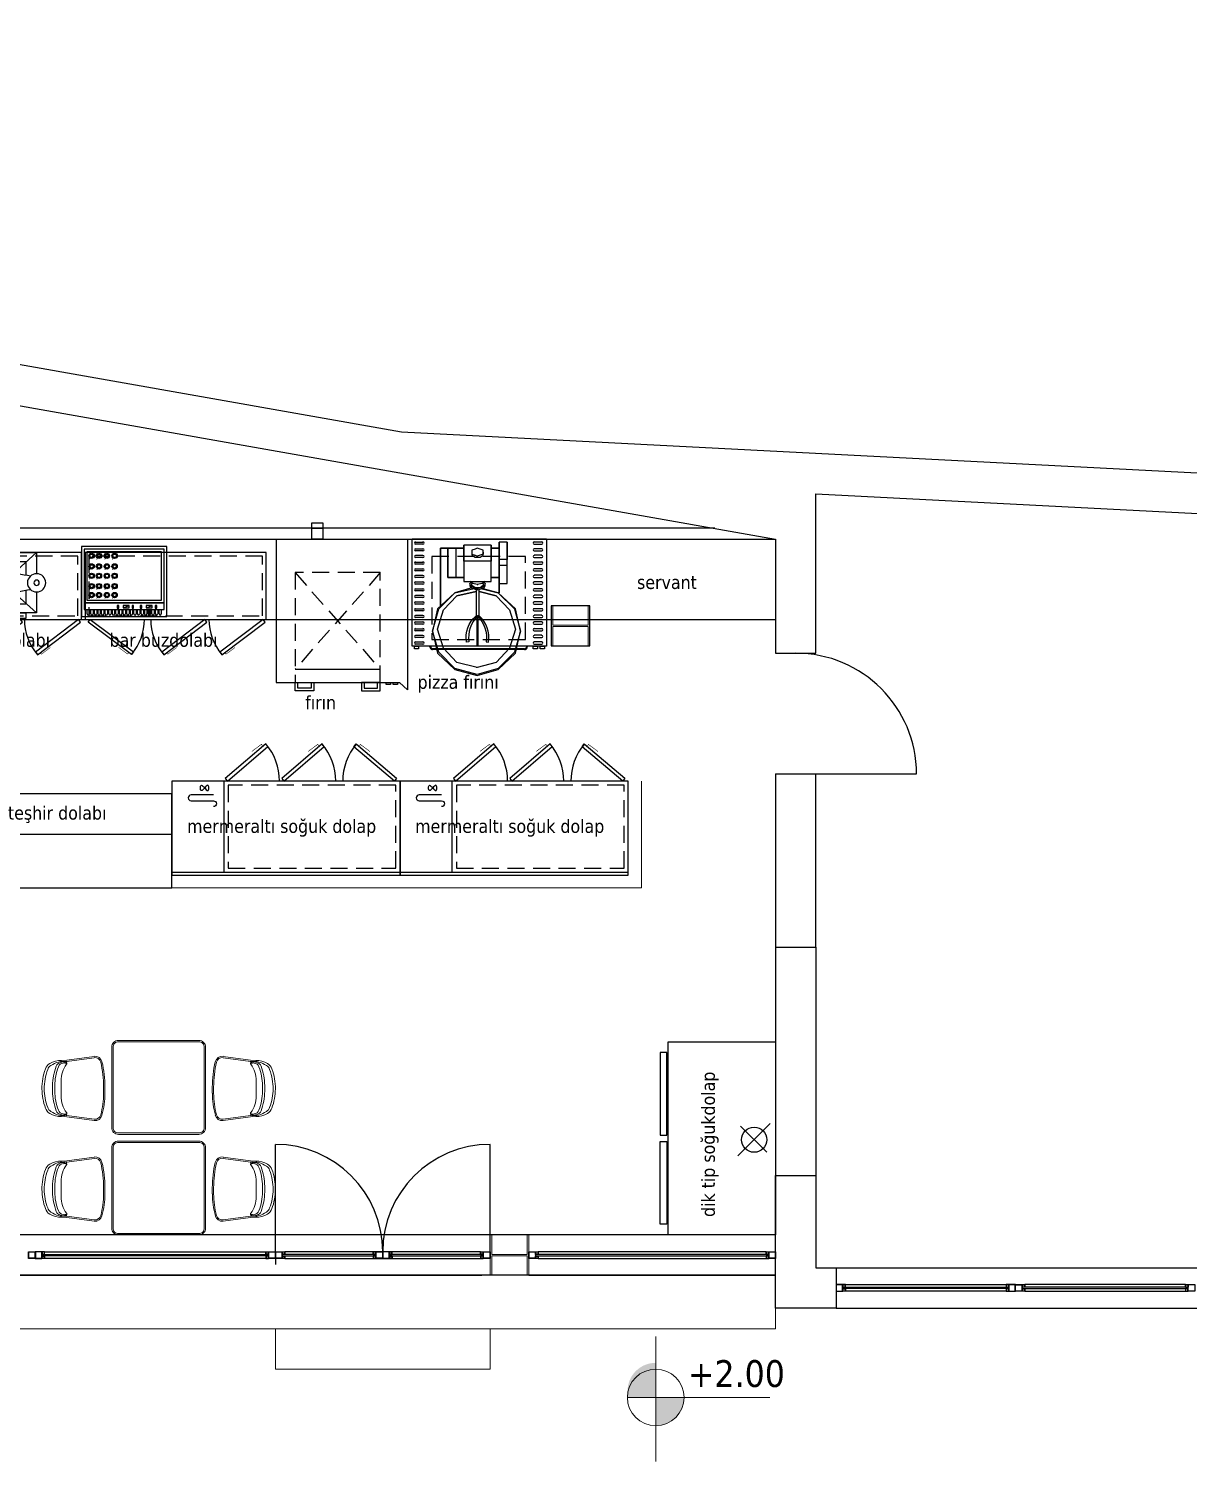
# Model space of a CAD drawing. Header units: centimetres. Extents: x 10686 to 14358, y -10632 to -8826.
# Drawn here: x 12657 to 13522, y -9895 to -8826 of the extents above; entities that cross this region are included whole.
import ezdxf

# ---------------------------------------------------------------- set-up
doc = ezdxf.new("R2010")
doc.units = ezdxf.units.CM
doc.header["$MEASUREMENT"] = 0
doc.linetypes.add('DASHED', pattern=[19.05, 12.7, -6.35])
doc.linetypes.add('HIDDENX2', pattern=[19.05, 12.7, -6.35])
for name, color, linetype in [('002 Çizgi', 7, 'Continuous'), ('CIHAZ', 2, 'Continuous'), ('S2000-002 Çizgi', 7, 'Continuous')]:
    doc.layers.add(name, color=color, linetype=linetype)
for name, color, linetype, lineweight in [('ahsap', 34, 'Continuous', 13), ('banko cam', 130, 'Continuous', 9), ('kontra-tefriş', 205, 'Continuous', 18), ('metraj', 7, 'Continuous', 5), ('çıktı', 255, 'Continuous', 5)]:
    doc.layers.add(name, color=color, linetype=linetype, lineweight=lineweight)
for name, color, linetype, true_color in [('As Built', 7, 'Continuous', 0x5a5a5a), ('Kontra-Cam', 7, 'Continuous', 0xd6cdb8), ('Kontra_Gorunus Cizgi', 7, 'Continuous', 0x9a907e), ('Kontra_Profil', 7, 'Continuous', 0x6d787c)]:
    doc.layers.add(name, color=color, linetype=linetype, true_color=true_color)
doc.styles.get("Standard").update_dxf_attribs({"font": 'tahoma.ttf'})

# ---------------------------------------------------------------- blocks, each defined once
blk = doc.blocks.new('S2')
at = {"layer": 'kontra-tefriş'}
for p, q in [((-11.4, 0), (-6, 0)), ((-6, 6.4), (-7.8, 6.4)), ((-6, 4.7), (-7.8, 4.7)), ((-6, 6.4), (-3.6, 6.4)), ((-6, 4.7), (-3.6, 4.7)), ((0, 0), (-6, 0)), ((-29.6, -24.6), (-26.8, -4.2)), ((-28.6, -24.7), (-25.8, -4.3)), ((-26.8, -4.2), (-26.6, -0.2)), ((17.3, -24.7), (14.4, -4.3)), ((15.4, -4.2), (15.3, -0.2)), ((18.3, -24.6), (15.4, -4.2)), ((-5.4, -31.7), (-6.7, -31.7)), ((-5.4, -31.7), (-2.2, -31.7)), ((-6.9, -32.7), (-6.8, -32.7)), ((-5.4, -32.7), (-6.7, -32.7)), ((-5.4, -32.7), (-2.2, -32.7))]:
    blk.add_line(p, q, dxfattribs=at)
for centre, radius, start, end in [((-18.2, 4.9), 7.08, 107.1637, 149.8246), ((-5.1, -29.9), 44.3, 90.3136, 109.9727), ((-5.1, -30), 42.6, 90.3159, 110.0702), ((-5.6, -26.5), 40.8, 69.1846, 89.6662), ((-5.6, -26.5), 39.1, 69.0525, 89.663), ((6.8, 4.9), 7.08, 30.1754, 72.8363), ((-9.2, -0.3), 17.4, 149.8246, 179.7195), ((-9.7, -2), 16.2, 143.6591, 188.0232), ((-20.1, -1.6), 5.36, 154.2435, 207.0789), ((-20.8, -0.4), 4.28, 110.4223, 164.0764), ((-20.4, -2), 4.28, 110.5968, 173.0517), ((-11.4, -21), 21, 90, 126.0116), ((-18.2, 4.9), 5.36, 107.1637, 149.8246), ((-6.8, -38.1), 44.5, 91.2998, 110.4223), ((-6.8, -38.1), 42.9, 91.2998, 110.5968), ((-4.6, -38.1), 44.5, 69.5777, 88.7002), ((-4.6, -38.1), 42.9, 69.4032, 88.7002), ((6.8, 4.9), 5.36, 30.1754, 72.8363), ((9, -2), 4.28, 6.9483, 69.4032), ((9.5, -0.4), 4.28, 15.9236, 69.5777), ((-1.6, -2), 16.2, 351.9768, 36.3409), ((-2.1, -0.3), 17.4, 0.2805, 30.1754), ((8.8, -1.6), 5.36, 332.9211, 25.7565), ((-2.9, -43), 45, 119.4604, 120.6303), ((-24.3, -3.5), 0.826, 224.4323, 318.4485), ((-20.8, -2.4), 3.89, 165.784, 208.1186), ((0, -21), 21, 53.9884, 90), ((12.9, -3.5), 0.826, 221.5515, 315.5677), ((9.5, -2.4), 3.89, 331.8814, 14.216), ((-8.5, -43), 45, 59.3697, 60.5396), ((-24.3, -25.2), 5.42, 173.5544, 256.3464), ((-24.3, -25.2), 4.42, 173.5544, 256.3464), ((-6.9, 46.4), 79.1, 256.3464, 270.1225), ((-6.9, 46.4), 78.1, 256.3464, 270.1225), ((-2, 27.2), 58.9, 269.8679, 285.74), ((-2, 27.2), 59.8, 269.868, 285.7097), ((12.9, -25.2), 4.42, 283.6536, 6.4456), ((12.9, -25.2), 5.42, 283.6536, 6.4456)]:
    blk.add_arc(centre, radius, start, end, dxfattribs=at)
blk = doc.blocks.new('A$C451D4DAD')
at = {"layer": 'S2000-002 Çizgi', "extrusion": (0, 0, -1)}
for p, q in [((6.8, 49), (54.8, 49)), ((6.8, 49), (24.1, 33.2)), ((6.8, 33.3), (6.8, 49)), ((54.8, 49), (37.7, 33.4)), ((54.8, 49), (54.8, 33.3)), ((14.8, 42.5), (46.8, 42.5)), ((14.8, 31.8), (14.8, 42.5)), ((46.8, 42.5), (46.8, 32.3)), ((24.1, 19.8), (6.8, 4)), ((6.8, 4), (6.8, 19.7)), ((14.8, 10.5), (14.8, 21.2)), ((37.7, 19.6), (54.8, 4)), ((46.8, 20.7), (46.8, 10.5)), ((54.8, 19.7), (54.8, 4)), ((54.8, 4), (6.8, 4)), ((46.8, 10.5), (14.8, 10.5)), ((14.8, 4), (46.8, 4)), ((14.8, 0), (14.8, 4)), ((46.8, 0), (14.8, 0)), ((46.8, 4), (46.8, 0))]:
    blk.add_line(p, q, dxfattribs=at)
for centre, radius in [((-6.8, 26.5), 6.8), ((-54.8, 26.5), 6.8), ((-6.8, 26.5), 2), ((-54.8, 26.5), 2)]:
    blk.add_circle(centre, radius, dxfattribs=at)
for centre, start, end in [((-32.1, -51.4), 76.1597, 102.3998), ((-32.1, 104.4), 257.6002, 283.8403)]:
    blk.add_arc(centre, 85, start, end, dxfattribs=at)
blk = doc.blocks.new('A$C65ED232B')
at = {"layer": 'S2000-002 Çizgi', "linetype": 'ByBlock', "flags": 128}
for points in [[(77.3, 42.7), (72.9, 57.8), (58.7, 73), (39.1, 77.4), (19.6, 73), (5.3, 57.8), (0, 38.2), (5.3, 19.6), (19.6, 4.4), (39.1, 0), (20.5, 5.3), (6.2, 19.6), (0.9, 38.2), (6.2, 57.8), (20.5, 72), (39.1, 77.4), (58.7, 72), (72.9, 57.8), (76.4, 41.8)], [(7.1, 38.2), (11.5, 56), (24, 67.6), (40.9, 73), (57.8, 67.6), (70.2, 56)], [(86.3, 57.8), (86.3, 56.9)], [(112, 56.9), (104, 56.9), (94.2, 56.9), (86.3, 56.9)], [(112, 56.9), (104, 56.9), (94.2, 56.9), (86.3, 56.9)], [(112, 57.8), (112, 56.9)], [(70.2, 21.4), (57.8, 9.8), (40.9, 4.4), (24, 9.8), (11.5, 21.4), (7.1, 38.2), (7.1, 39.1)], [(25.8, 37.4), (32.9, 37.4), (42.7, 37.4), (52.5, 37.4), (42.7, 37.4), (32.9, 37.4), (25.8, 37.4), (25.8, 38.2)], [(75.5, 39.1), (53.3, 39.1), (52.5, 39.1), (52.5, 38.2), (52.5, 37.4), (52.5, 36.5), (53.3, 36.5), (75.5, 36.5)], [(76.4, 38.2), (77.3, 40.9), (78.2, 43.6), (80.9, 44.5), (79.1, 44.5), (77.3, 43.6), (76.4, 40.9), (75.5, 38.2)], [(75.5, 37.4), (75.5, 38.2), (76.4, 34.7), (77.3, 32), (79.1, 31.1), (80.9, 31.1), (78.2, 32), (77.3, 34.7), (76.4, 38.2), (76.4, 37.4)], [(77.3, 38.2), (77.3, 40), (79.1, 42.7), (80.9, 42.7)], [(80.9, 32.9), (79.1, 32.9), (77.3, 35.6), (77.3, 38.2), (77.3, 37.4)], [(82.7, 31.1), (80.9, 33.8), (80, 38.2), (80.9, 41.8), (82.7, 44.5)], [(80, 38.2), (80, 37.4)], [(81.8, 43.6), (80.9, 44.5)], [(82.7, 25.8), (83.5, 25.8), (87.1, 25.8), (91.6, 25.8), (96, 25.8), (100.5, 25.8), (100.5, 49.8), (114.7, 49.8), (100.5, 49.8), (96, 49.8), (91.6, 49.8), (87.1, 49.8), (83.5, 49.8), (82.7, 49.8)], [(100.5, 49.8), (96, 49.8), (91.6, 49.8), (87.1, 49.8), (83.5, 49.8), (82.7, 49.8), (82.7, 25.8), (83.5, 25.8), (87.1, 25.8), (91.6, 25.8), (96, 25.8), (100.5, 25.8)], [(108.5, 32.9), (110.2, 32.9), (111.1, 35.6), (112, 38.2), (111.1, 40), (110.2, 42.7), (108.5, 42.7), (106.7, 42.7), (105.8, 42.7), (104, 40), (104, 38.2), (104, 35.6), (105.8, 32.9), (106.7, 32.9)], [(108.5, 42.7), (106.7, 42.7), (105.8, 40), (104.9, 38.2)], [(106.7, 32.9), (105.8, 35.6), (104.9, 38.2), (104.9, 37.4)], [(114.7, 25.8), (114.7, 49.8)], [(76.4, 33.8), (72.9, 19.6), (58.7, 5.3), (39.1, 0), (58.7, 4.4), (72.9, 19.6), (76.4, 32.9)], [(80.9, 31.1), (81.8, 32)], [(80.9, 18.7), (81.8, 18.7), (85.4, 18.7), (90.7, 18.7), (96.9, 18.7), (102.2, 18.7), (108.5, 18.7), (113.8, 18.7), (116.5, 18.7), (117.3, 18.7), (116.5, 18.7), (113.8, 18.7), (108.5, 18.7), (102.2, 18.7)], [(96.9, 11.6), (96.9, 18.7), (90.7, 18.7), (85.4, 18.7), (81.8, 18.7), (80.9, 18.7), (80.9, 11.6), (81.8, 11.6), (85.4, 11.6), (90.7, 11.6), (96.9, 11.6), (102.2, 11.6), (108.5, 11.6), (113.8, 11.6), (116.5, 11.6)], [(116.5, 11.6), (113.8, 11.6), (108.5, 11.6), (102.2, 11.6), (102.2, 18.7), (96.9, 18.7)], [(117.3, 11.6), (117.3, 18.7)], [(80.9, 11.6), (81.8, 11.6), (85.4, 11.6), (90.7, 11.6), (96.9, 11.6), (102.2, 11.6)]]:
    blk.add_lwpolyline(points, dxfattribs=at)
for points in [[(61.3, 70.3), (112, 70.3)], [(86.3, 56.9), (86.3, 64), (112, 64), (112, 56.9), (112, 64), (86.3, 64)], [(112, 70.3), (112, 64)], [(73.8, 39.1), (70.2, 56)], [(86.3, 56.9), (86.3, 57.8)], [(86.3, 49.8), (86.3, 56.9)], [(112, 56.9), (112, 57.8)], [(112, 56.9), (112, 49.8)], [(25.8, 38.2), (32.9, 38.2), (42.7, 38.2), (52.5, 38.2), (42.7, 38.2), (32.9, 38.2)], [(70.2, 21.4), (73.8, 36.5)], [(86.3, 18.7), (86.3, 25.8)], [(114.7, 25.8), (100.5, 25.8)], [(108.5, 32.9), (106.7, 32.9)], [(112, 25.8), (112, 18.7)], [(80.9, 18.7), (72.9, 18.7)], [(117.3, 11.6), (116.5, 11.6)]]:
    blk.add_lwpolyline(points, close=True, dxfattribs=at)
for points in [[(52.5, 39.1), (52.5, 37.8, 0.235134), (29.6, 45.4), (29.3, 47.4, -0.269873)], [(52.5, 36.5), (52.5, 37.8, -0.235134), (29.6, 30.2), (29.3, 28.2, 0.269873)]]:
    blk.add_lwpolyline(points, format="xyb", close=True, dxfattribs=at)
blk = doc.blocks.new('A$C664B4501')
at = {"layer": 'S2000-002 Çizgi'}
for p, q in [((31, 6.3), (35.4, 8.2)), ((48.3, 6.3), (52.6, 8.2))]:
    blk.add_line(p, q, dxfattribs=at)
for points in [[(0, 0), (63.5, 0), (63.5, 52), (0, 52)], [(2, 10), (61.5, 10), (61.5, 50), (2, 50)], [(4, 48), (4, 12), (59.5, 12), (59.5, 48)], [(2, 5), (61.5, 5), (61.5, 10), (2, 10)], [(26.6, 6.1), (27.8, 6.1), (27.8, 8.2), (26.6, 8.2)], [(31, 6.3), (35.4, 6.3), (35.4, 8.2), (31, 8.2)], [(37.7, 6.1), (38.8, 6.1), (38.8, 8.2), (37.7, 8.2)], [(43.8, 6.1), (45, 6.1), (45, 8.2), (43.8, 8.2)], [(48.3, 6.3), (52.6, 6.3), (52.6, 8.2), (48.3, 8.2)], [(54.9, 6.1), (56.1, 6.1), (56.1, 8.2), (54.9, 8.2)]]:
    blk.add_lwpolyline(points, close=True, dxfattribs=at)
for points, const_width in [([(6.5, 43.3), (5.9, 42.4)], 0.5), ([(11.9, 43.3), (11.3, 42.4)], 0.5), ([(17.9, 43.3), (17.3, 42.4)], 0.5), ([(23.6, 43.3), (23, 42.4)], 0.5), ([(6.5, 35.4), (5.9, 34.5)], 0.5), ([(11.9, 35.4), (11.3, 34.5)], 0.5), ([(17.9, 35.4), (17.3, 34.5)], 0.5), ([(23.6, 35.4), (23, 34.5)], 0.5), ([(6.5, 28.5), (5.9, 27.6)], 0.5), ([(11.9, 28.5), (11.3, 27.6)], 0.5), ([(17.9, 28.5), (17.3, 27.6)], 0.5), ([(23.6, 28.5), (23, 27.6)], 0.5), ([(6.5, 20.7), (5.9, 19.8)], 0.5), ([(6.5, 14.1), (5.9, 13.2)], 0.5), ([(11.9, 20.7), (11.3, 19.8)], 0.5), ([(11.9, 14.1), (11.3, 13.2)], 0.5), ([(17.9, 20.7), (17.3, 19.8)], 0.5), ([(17.9, 14.1), (17.3, 13.2)], 0.5), ([(23.6, 20.7), (23, 19.8)], 0.5), ([(23.6, 14.1), (23, 13.2)], 0.5), ([(26.6, 7.5), (27.8, 7.5)], 0.5), ([(33.2, 5), (33.2, 1.5)], 1), ([(37.7, 7.5), (38.8, 7.5)], 0.5), ([(43.8, 7.5), (45, 7.5)], 0.5), ([(50.5, 5), (50.5, 1.5)], 1), ([(54.9, 7.5), (56.1, 7.5)], 0.5)]:
    blk.add_lwpolyline(points, dxfattribs=dict(at, const_width=const_width))
for points in [[(4.3, 1.8), (4.3, 5)], [(5.9, 5), (5.9, 1.8)], [(6.9, 1.8), (6.9, 5)], [(8.6, 5), (8.6, 1.8)], [(9.6, 1.8), (9.6, 5)], [(11.3, 5), (11.3, 1.8)], [(12.3, 1.8), (12.3, 5)], [(14, 5), (14, 1.8)], [(15, 1.8), (15, 5)], [(16.6, 5), (16.6, 1.8)], [(17.6, 1.8), (17.6, 5)], [(19.3, 5), (19.3, 1.8)], [(20.3, 1.8), (20.3, 5)], [(22, 5), (22, 1.8)], [(23, 1.8), (23, 5)], [(24.7, 5), (24.7, 1.8)], [(25.7, 1.8), (25.7, 5)], [(27.3, 5), (27.3, 1.8)], [(28.3, 1.8), (28.3, 5)], [(30, 5), (30, 1.8)], [(31, 1.8), (31, 5)], [(32.7, 5), (32.7, 1.8)], [(33.7, 1.8), (33.7, 5)], [(35.4, 5), (35.4, 1.8)], [(36.4, 1.8), (36.4, 5)], [(38, 5), (38, 1.8)], [(39, 1.8), (39, 5)], [(40.7, 5), (40.7, 1.8)], [(41.7, 1.8), (41.7, 5)], [(43.4, 5), (43.4, 1.8)], [(44.4, 1.8), (44.4, 5)], [(46.1, 5), (46.1, 1.8)], [(47.1, 1.8), (47.1, 5)], [(48.7, 5), (48.7, 1.8)], [(49.7, 1.8), (49.7, 5)], [(51.4, 5), (51.4, 1.8)], [(52.4, 1.8), (52.4, 5)], [(54.1, 5), (54.1, 1.8)], [(55.1, 1.8), (55.1, 5)], [(56.8, 5), (56.8, 1.8)], [(57.8, 1.8), (57.8, 5)], [(59.4, 5), (59.4, 1.8)]]:
    blk.add_lwpolyline(points, dxfattribs=at)
for centre, radius in [((7.5, 45.1), 1.98), ((7.5, 45.1), 1.24), ((13, 45.1), 1.98), ((13, 45.1), 1.24), ((18.9, 45.1), 1.98), ((18.9, 45.1), 1.24), ((24.7, 45.1), 1.98), ((24.7, 45.1), 1.24), ((7.5, 37.2), 1.98), ((7.5, 30.2), 1.98), ((7.5, 37.2), 1.24), ((13, 37.2), 1.98), ((13, 30.2), 1.98), ((13, 37.2), 1.24), ((18.9, 37.2), 1.98), ((18.9, 30.2), 1.98), ((18.9, 37.2), 1.24), ((24.7, 37.2), 1.98), ((24.7, 30.2), 1.98), ((24.7, 37.2), 1.24), ((7.5, 22.5), 1.98), ((7.5, 30.2), 1.24), ((7.5, 22.5), 1.24), ((13, 22.5), 1.98), ((13, 30.2), 1.24), ((13, 22.5), 1.24), ((18.9, 22.5), 1.98), ((18.9, 30.2), 1.24), ((18.9, 22.5), 1.24), ((24.7, 22.5), 1.98), ((24.7, 30.2), 1.24), ((24.7, 22.5), 1.24), ((7.5, 15.9), 1.98), ((7.5, 15.9), 1.24), ((13, 15.9), 1.98), ((13, 15.9), 1.24), ((18.9, 15.9), 1.98), ((18.9, 15.9), 1.24), ((24.7, 15.9), 1.98), ((24.7, 15.9), 1.24)]:
    blk.add_circle(centre, radius, dxfattribs=at)
for centre in [(5.1, 1.8), (7.8, 1.8), (10.4, 1.8), (13.1, 1.8), (15.8, 1.8), (18.5, 1.8), (21.1, 1.8), (23.8, 1.8), (26.5, 1.8), (29.2, 1.8), (31.8, 1.8), (34.5, 1.8), (37.2, 1.8), (39.9, 1.8), (42.5, 1.8), (45.2, 1.8), (47.9, 1.8), (50.6, 1.8), (53.2, 1.8), (55.9, 1.8), (58.6, 1.8)]:
    blk.add_arc(centre, 0.837, 180, 0, dxfattribs=at)
blk = doc.blocks.new('A$C014F030A')
at = {"layer": 'S2000-002 Çizgi'}
for p, q in [((14, 6.1), (0, 6.1)), ((0, 6.1), (0, 0)), ((2, 6.1), (2, 2)), ((2, 2), (12, 2)), ((12, 2), (12, 6.1)), ((14, 0), (14, 6.1)), ((0, 0), (14, 0))]:
    blk.add_line(p, q, dxfattribs=at)
blk = doc.blocks.new('A$C457922AA')
at = {"layer": 'S2000-002 Çizgi'}
for p, q in [((26.6, 121.1), (34.8, 121.1)), ((0, 113.1), (0, 6.1)), ((0, 113.1), (98, 113.1)), ((98, 113.1), (98, 0.6)), ((0, 6.1), (92, 6.1)), ((92, 6.1), (98, 0.6))]:
    blk.add_line(p, q, dxfattribs=at)
at = {"layer": 'S2000-002 Çizgi', "linetype": 'DASHED'}
for p, q in [((77.7, 88.1), (14.2, 16.1)), ((14.2, 88.1), (77.7, 16.1))]:
    blk.add_line(p, q, dxfattribs=at)
at = {"layer": 'S2000-002 Çizgi', "linetype": 'DASHED', "ltscale": 10}
blk.add_line((14.2, 16.1), (77.7, 16.1), dxfattribs=at)
at = {"layer": 'S2000-002 Çizgi'}
for points in [[(26.6, 125.1), (34.8, 125.1), (34.8, 121.1), (26.6, 121.1)], [(26.6, 125.1), (34.8, 125.1), (34.8, 113.1), (26.6, 113.1)], [(82.2, 6.1), (85.3, 6.1), (85.3, 4.7), (82.2, 4.7)], [(87.4, 6.1), (90.5, 6.1), (90.5, 4.7), (87.4, 4.7)]]:
    blk.add_lwpolyline(points, close=True, dxfattribs=at)
at = {"layer": 'S2000-002 Çizgi', "linetype": 'DASHED'}
blk.add_lwpolyline([(14.2, 88.1), (14.2, 6.1), (77.7, 6.1), (77.7, 88.1)], close=True, dxfattribs=at)
at = {"layer": 'S2000-002 Çizgi', "xscale": -1}
blk.add_blockref('A$C014F030A', (28.2, 0), dxfattribs=at)
at = {"layer": 'S2000-002 Çizgi'}
blk.add_blockref('A$C014F030A', (63.7, 0), dxfattribs=at)
blk = doc.blocks.new('A$C04E85037')
at = {"layer": 'S2000-002 Çizgi'}
for points in [[(0, 82.4), (100, 82.4), (100, 2.4), (0, 2.4)], [(1.7, 2.4), (4.7, 2.4), (4.7, 0.4), (1.7, 0.4)], [(90.2, 2.4), (93.3, 2.4), (93.3, 0.4), (90.2, 0.4)], [(95.4, 2.4), (98.5, 2.4), (98.5, 0.4), (95.4, 0.4)]]:
    blk.add_lwpolyline(points, close=True, dxfattribs=at)
for points in [[(2.5, 80.1), (8, 80.1)], [(8, 78.5), (2.5, 78.5)], [(2.5, 75.1), (8, 75.1)], [(96.5, 80.1), (91, 80.1)], [(91, 78.5), (96.5, 78.5)], [(96.5, 75.1), (91, 75.1)], [(8, 73.5), (2.5, 73.5)], [(2.5, 70.2), (8, 70.2)], [(8, 68.5), (2.5, 68.5)], [(2.5, 65.2), (8, 65.2)], [(91, 73.5), (96.5, 73.5)], [(96.5, 70.2), (91, 70.2)], [(91, 68.5), (96.5, 68.5)], [(96.5, 65.2), (91, 65.2)], [(8, 63.6), (2.5, 63.6)], [(2.5, 60.2), (8, 60.2)], [(8, 58.6), (2.5, 58.6)], [(2.5, 55.3), (8, 55.3)], [(8, 53.6), (2.5, 53.6)], [(91, 63.6), (96.5, 63.6)], [(96.5, 60.2), (91, 60.2)], [(91, 58.6), (96.5, 58.6)], [(96.5, 55.3), (91, 55.3)], [(91, 53.6), (96.5, 53.6)], [(2.5, 50.3), (8, 50.3)], [(8, 48.7), (2.5, 48.7)], [(2.5, 45.3), (8, 45.3)], [(8, 43.7), (2.5, 43.7)], [(96.5, 50.3), (91, 50.3)], [(91, 48.7), (96.5, 48.7)], [(96.5, 45.3), (91, 45.3)], [(91, 43.7), (96.5, 43.7)], [(2.5, 40.4), (8, 40.4)], [(8, 38.7), (2.5, 38.7)], [(2.5, 35.4), (8, 35.4)], [(8, 33.8), (2.5, 33.8)], [(96.5, 40.4), (91, 40.4)], [(91, 38.7), (96.5, 38.7)], [(96.5, 35.4), (91, 35.4)], [(91, 33.8), (96.5, 33.8)], [(2.5, 30.4), (8, 30.4)], [(8, 28.8), (2.5, 28.8)], [(2.5, 25.5), (8, 25.5)], [(8, 23.8), (2.5, 23.8)], [(96.5, 30.4), (91, 30.4)], [(91, 28.8), (96.5, 28.8)], [(96.5, 25.5), (91, 25.5)], [(91, 23.8), (96.5, 23.8)], [(2.5, 20.5), (8, 20.5)], [(8, 18.9), (2.5, 18.9)], [(2.5, 15.5), (8, 15.5)], [(8, 13.9), (2.5, 13.9)], [(96.5, 20.5), (91, 20.5)], [(91, 18.9), (96.5, 18.9)], [(96.5, 15.5), (91, 15.5)], [(91, 13.9), (96.5, 13.9)], [(2.5, 10.6), (8, 10.6)], [(8, 8.9), (2.5, 8.9)], [(2.5, 5.6), (8, 5.6)], [(8, 4), (2.5, 4)], [(96.5, 10.6), (91, 10.6)], [(91, 8.9), (96.5, 8.9)], [(96.5, 5.6), (91, 5.6)], [(91, 4), (96.5, 4)]]:
    blk.add_lwpolyline(points, dxfattribs=at)
at = {"layer": 'S2000-002 Çizgi', "linetype": 'DASHED'}
blk.add_lwpolyline([(14.5, 7.4), (84.5, 7.4), (84.5, 69.4), (14.5, 69.4)], close=True, dxfattribs=at)
at = {"layer": 'S2000-002 Çizgi', "linetype": 'HIDDENX2', "ltscale": 10}
for points in [[(85.3, 2.4), (85.8, 2.4), (85.8, 2, -0.414214), (83.8, 0), (15.2, 0, -0.414214), (13.2, 2), (13.2, 2.4), (13.8, 2.4)], [(85.3, 2.4, -0.472507), (83.8, 0.5), (15.2, 0.5, -0.472507), (13.8, 2.4)]]:
    blk.add_lwpolyline(points, format="xyb", dxfattribs=at)
at = {"layer": 'S2000-002 Çizgi'}
for centre, start, end in [((2.5, 79.3), 90, 270), ((2.5, 74.3), 90, 270), ((8, 79.3), 270, 90), ((8, 74.3), 270, 90), ((91, 79.3), 90, 270), ((91, 74.3), 90, 270), ((96.5, 79.3), 270, 90), ((96.5, 74.3), 270, 90), ((2.5, 69.3), 90, 270), ((2.5, 64.4), 90, 270), ((8, 69.3), 270, 90), ((8, 64.4), 270, 90), ((91, 69.3), 90, 270), ((91, 64.4), 90, 270), ((96.5, 69.3), 270, 90), ((96.5, 64.4), 270, 90), ((2.5, 59.4), 90, 270), ((2.5, 54.4), 90, 270), ((8, 59.4), 270, 90), ((8, 54.4), 270, 90), ((91, 59.4), 90, 270), ((91, 54.4), 90, 270), ((96.5, 59.4), 270, 90), ((96.5, 54.4), 270, 90), ((2.5, 49.5), 90, 270), ((2.5, 44.5), 90, 270), ((8, 49.5), 270, 90), ((8, 44.5), 270, 90), ((91, 49.5), 90, 270), ((91, 44.5), 90, 270), ((96.5, 49.5), 270, 90), ((96.5, 44.5), 270, 90), ((2.5, 39.5), 90, 270), ((2.5, 34.6), 90, 270), ((8, 39.5), 270, 90), ((8, 34.6), 270, 90), ((91, 39.5), 90, 270), ((91, 34.6), 90, 270), ((96.5, 39.5), 270, 90), ((96.5, 34.6), 270, 90), ((2.5, 29.6), 90, 270), ((2.5, 24.6), 90, 270), ((8, 29.6), 270, 90), ((8, 24.6), 270, 90), ((91, 29.6), 90, 270), ((91, 24.6), 90, 270), ((96.5, 29.6), 270, 90), ((96.5, 24.6), 270, 90), ((2.5, 19.7), 90, 270), ((2.5, 14.7), 90, 270), ((8, 19.7), 270, 90), ((8, 14.7), 270, 90), ((91, 19.7), 90, 270), ((91, 14.7), 90, 270), ((96.5, 19.7), 270, 90), ((96.5, 14.7), 270, 90), ((2.5, 9.7), 90, 270), ((2.5, 4.8), 90, 270), ((8, 9.7), 270, 90), ((8, 4.8), 270, 90), ((91, 9.7), 90, 270), ((91, 4.8), 90, 270), ((96.5, 9.7), 270, 90), ((96.5, 4.8), 270, 90)]:
    blk.add_arc(centre, 0.814, start, end, dxfattribs=at)
blk = doc.blocks.new('A$C68D74C4D')
at = {"layer": 'S2000-002 Çizgi'}
for points in [[(171.6, 40.4), (171.6, 90.4), (36.6, 90.4), (36.6, 40.4)], [(71.2, 14.2), (38.9, 38.4), (40.4, 40.4), (72.7, 16.2)], [(95.2, 14.1), (127.4, 38.4), (125.9, 40.4), (93.7, 16)], [(138.6, 14.1), (170.8, 38.4), (169.3, 40.4), (137.1, 16)]]:
    blk.add_lwpolyline(points, close=True, dxfattribs=at)
at = {"layer": 'S2000-002 Çizgi', "linetype": 'DASHED'}
blk.add_lwpolyline([(168.8, 87.6), (39.4, 87.6), (39.4, 43.2), (168.8, 43.2)], close=True, dxfattribs=at)
at = {"layer": 'S2000-002 Çizgi', "const_width": 0.404}
for points in [[(69.1, 15.8), (68.2, 14.6), (62.8, 18.6), (61.5, 19.6)], [(97.3, 15.7), (98.2, 14.5), (103.5, 18.5), (104.9, 19.5)], [(140.7, 15.7), (141.6, 14.5), (147, 18.5), (148.3, 19.5)]]:
    blk.add_lwpolyline(points, dxfattribs=at)
at = {"layer": 'S2000-002 Çizgi'}
for centre, start, end in [((40.4, 40.4), 319.755, 0), ((125.9, 40.4), 180, 220.5092), ((169.3, 40.4), 180, 220.5092)]:
    blk.add_arc(centre, 40.4, start, end, dxfattribs=at)
blk = doc.blocks.new('A$C570433BA')
at = {"layer": '002 Çizgi', "color": 7}
blk.add_line((5.4, 2), (175.4, 2), dxfattribs=at)
for points in [[(75.3, 97.8), (45.2, 72), (46.8, 70), (76.9, 95.8)], [(117.3, 97.8), (87.2, 72), (88.7, 70), (118.8, 95.8)], [(142.7, 97.7), (172.9, 72.1), (171.4, 70), (141.1, 95.6)], [(5.4, 70), (5.4, 0), (175.4, 0), (175.4, 70)], [(27.5, 67), (27.9, 66.8), (28.5, 66.3), (29.1, 65.7), (29.8, 65), (30.4, 64.2), (31, 63.6), (31.6, 63.1), (32.1, 63), (32.4, 63.1), (32.7, 63.6), (32.9, 64.2), (32.9, 65), (32.9, 65.7), (32.7, 66.3), (32.4, 66.8), (32.1, 67), (31.6, 66.8), (31, 66.3), (30.4, 65.7), (29.8, 65), (29.1, 64.2), (28.5, 63.6), (27.9, 63.1), (27.5, 63), (27.1, 63.1), (26.8, 63.6), (26.6, 64.2), (26.6, 65), (26.6, 65.7), (26.8, 66.3), (27.1, 66.8)]]:
    blk.add_lwpolyline(points, close=True, dxfattribs=at)
at = {"layer": '002 Çizgi', "color": 7, "const_width": 0.428}
for points in [[(73.1, 96.1), (72.1, 97.4), (66.4, 93.2), (65, 92.1)], [(115, 96.1), (114.1, 97.4), (108.4, 93.2), (107, 92.1)], [(144.9, 96), (145.9, 97.3), (151.6, 93.1), (153, 92)]]:
    blk.add_lwpolyline(points, dxfattribs=at)
at = {"layer": '002 Çizgi', "color": 7}
blk.add_lwpolyline([(44.4, 2), (44.4, 70)], dxfattribs=at)
at = {"layer": '002 Çizgi', "color": 7, "linetype": 'DASHED'}
blk.add_lwpolyline([(47.4, 5), (172.4, 5), (172.4, 67), (47.4, 67)], close=True, dxfattribs=at)
at = {"layer": '002 Çizgi', "color": 7}
for points in [[(36.4, 59.7), (19.7, 59.7, 1), (19.7, 55.3)], [(19.7, 55.3), (36.4, 55.3, -1), (36.4, 51)]]:
    blk.add_lwpolyline(points, format="xyb", dxfattribs=at)
for centre, radius, start, end in [((42.8, 70), 42.8, 0, 40.5092), ((84.7, 70), 42.8, 0, 40.5092), ((175.4, 70), 42.7, 139.755, 180)]:
    blk.add_arc(centre, radius, start, end, dxfattribs=at)
blk = doc.blocks.new('A$C52B82AD5')
at = {"layer": 'CIHAZ', "color": 5}
for p, q in [((60.9, 82), (85.1, 57.9)), ((82.4, 79.4), (63, 59.9))]:
    blk.add_line(p, q, dxfattribs=at)
for points in [[(8, 5), (8, 0), (69.7, 0), (69.7, 5)], [(136, 5), (136, 0), (74.3, 0), (74.3, 5)]]:
    blk.add_lwpolyline(points, close=True, dxfattribs=at)
blk.add_circle((73, 70), 9.38, dxfattribs=at)
at = {"layer": 'S2000-002 Çizgi'}
blk.add_lwpolyline([(144, 86), (144, 6), (0, 6), (0, 86)], close=True, dxfattribs=at)

msp = doc.modelspace()

# ---------------------------------------------------------------- hatches: boundary and pattern name
at = {"layer": 'banko cam'}
for points in [[(13124.7, -9820.7, 0.414214), (13103.7, -9841.8), (13124.7, -9841.8)], [(13124.7, -9825.5, 0.414214), (13103.7, -9846.5), (13124.7, -9846.5)], [(13145.8, -9846.5), (13124.7, -9846.5), (13124.7, -9867.6, 0.414214)], [(13145.8, -9846.5), (13124.7, -9846.5), (13124.7, -9867.6, 0.414214)]]:
    msp.add_hatch(color=0, dxfattribs=at).paths.add_polyline_path(points)

# ---------------------------------------------------------------- linework, layer by layer
at = {"layer": 'ahsap'}
for q in [(13114.1, -9387.1), (12355.7, -9466.7)]:
    msp.add_line((13114.1, -9466.7), q, dxfattribs=at)
for points in [[(12719.2, -9585.4, -0.414214), (12724.2, -9580.4), (12784.2, -9580.4, -0.414214), (12789.2, -9585.4), (12789.2, -9645.4, -0.414214), (12784.2, -9650.4), (12724.2, -9650.4, -0.414214), (12719.2, -9645.4)], [(12720.2, -9585.4, -0.414214), (12724.2, -9581.4), (12784.2, -9581.4, -0.414214), (12788.2, -9585.4), (12788.2, -9645.4, -0.414214), (12784.2, -9649.4), (12724.2, -9649.4, -0.414214), (12720.2, -9645.4)], [(12719.2, -9660.4, -0.414214), (12724.2, -9655.4), (12784.2, -9655.4, -0.414214), (12789.2, -9660.4), (12789.2, -9720.4, -0.414214), (12784.2, -9725.4), (12724.2, -9725.4, -0.414214), (12719.2, -9720.4)], [(12720.2, -9660.4, -0.414214), (12724.2, -9656.4), (12784.2, -9656.4, -0.414214), (12788.2, -9660.4), (12788.2, -9720.4, -0.414214), (12784.2, -9724.4), (12724.2, -9724.4, -0.414214), (12720.2, -9720.4)]]:
    msp.add_lwpolyline(points, format="xyb", close=True, dxfattribs=at)
at = {"layer": 'ahsap', "flags": 128}
for points in [[(12302.7, -9755.4), (12302.7, -9795.4), (13214.1, -9795.4), (13214.1, -9755.4), (12302.7, -9755.4)], [(12841.2, -9795.4), (12841.2, -9795.4), (12841.2, -9825.4), (13001.2, -9825.4), (13001.2, -9795.4)]]:
    msp.add_lwpolyline(points, dxfattribs=at)
at = {"layer": 'As Built'}
for p, q in [((13214.1, -9291.8), (13244.1, -9291.8)), ((13214.1, -9381.8), (13244.1, -9381.8)), ((13229.1, -9381.8), (13319.1, -9381.8)), ((13214.1, -9511), (13214.1, -9681)), ((13244.1, -9511), (13244.1, -9681)), ((12841.2, -9737.9), (12841.2, -9657.9)), ((13001.2, -9737.9), (13001.2, -9657.9)), ((13214.1, -9725.4), (10718.4, -9725.4)), ((12841.2, -9742.9), (12841.2, -9747.5)), ((12921.2, -9742.9), (12921.2, -9737.9)), ((12921.2, -9742.9), (12921.2, -9737.9)), ((13214.1, -9755.4), (10686, -9755.4)), ((12481.5, -9755.4), (12995.2, -9755.4)), ((13030.2, -9755.4), (13214.1, -9755.4)), ((13259.1, -9749.9), (13794.1, -9749.9)), ((13259.1, -9779.9), (13794.1, -9779.9))]:
    msp.add_line(p, q, dxfattribs=at)
at = {"layer": 'As Built', "flags": 128}
for points in [[(14337.7, -9909.9), (14357.7, -9909.9), (14357.7, -9200.3), (12935.3, -9127), (11614.5, -8893.8), (10759.4, -8826.3), (10686, -9755.4), (10716, -9755.4), (10786.8, -8860.2), (11362.7, -8904.6), (11955.5, -9035.5), (11958.9, -9019.9), (11976.1, -9023.7), (11982.7, -8989.3), (13214.1, -9206.7), (13214.1, -9291.8)], [(13244.1, -9291.8), (13244.1, -9172.9), (13586.6, -9190.6)], [(13168.8, -9198.7), (12295.7, -9198.7)], [(12295.6, -9206.7), (13214.1, -9206.7)], [(12295.6, -9266.7), (13214.1, -9266.7)], [(13214.1, -9381.8), (13214.1, -9511), (13244.1, -9511), (13244.1, -9381.8)], [(13214.1, -9779.9), (13214.1, -9681), (13244.1, -9681), (13244.1, -9749.9), (13259.1, -9749.9), (13259.1, -9779.9), (13214.1, -9779.9)]]:
    msp.add_lwpolyline(points, dxfattribs=at)
at = {"layer": 'As Built'}
msp.add_lwpolyline([(13075.7, -9256.4), (13046.7, -9256.4), (13046.7, -9286.4), (13075.7, -9286.4)], close=True, dxfattribs=at)
for centre, radius, start, end in [((13229.1, -9381.8), 90, 0, 90), ((12841.2, -9737.9), 80, 360, 90), ((13001.2, -9737.9), 80, 90, 180)]:
    msp.add_arc(centre, radius, start, end, dxfattribs=at)
at = {"layer": 'banko cam', "color": 0}
for p, q in [((13124.7, -9801.2), (13124.7, -9889.5)), ((13124.7, -9805.9), (13124.7, -9894.3)), ((13124.7, -9820.7), (13124.7, -9862.9)), ((13124.7, -9825.5), (13124.7, -9867.6)), ((13103.7, -9846.5), (13209.8, -9846.5)), ((13103.7, -9846.5), (13209.8, -9846.5))]:
    msp.add_line(p, q, dxfattribs=at)
msp.add_circle((13124.7, -9846.5), 21.1, dxfattribs=at)
msp.add_circle((13124.7, -9846.5), 21.1, dxfattribs=at)
at = {"layer": 'Kontra-Cam'}
for points in [[(12836.2, -9740.9), (12667.2, -9740.9), (12667.2, -9739.9), (12836.2, -9739.9)], [(12916.2, -9739.9), (12846.2, -9739.9), (12846.2, -9740.9), (12916.2, -9740.9)], [(12926.2, -9740.9), (12996.2, -9740.9), (12996.2, -9739.9), (12926.2, -9739.9)]]:
    msp.add_lwpolyline(points, dxfattribs=at)
for points in [[(13209.1, -9740.9), (13209.1, -9739.9), (13035.2, -9739.9), (13035.2, -9740.9)], [(13264.1, -9765.4), (13264.1, -9764.4), (13387.8, -9764.4), (13387.8, -9765.4)], [(13521.6, -9765.4), (13521.6, -9764.4), (13397.8, -9764.4), (13397.8, -9765.4)]]:
    msp.add_lwpolyline(points, close=True, dxfattribs=at)
at = {"layer": 'Kontra_Gorunus Cizgi'}
for p, q in [((12669.2, -9737.9), (12808.1, -9737.9)), ((12669.2, -9737.9), (12834.2, -9737.9)), ((12808.1, -9742.9), (12669.2, -9742.9)), ((12834.2, -9742.9), (12669.2, -9742.9)), ((12994.2, -9737.9), (12848.2, -9737.9)), ((12994.2, -9737.9), (12848.2, -9737.9)), ((12848.2, -9742.9), (12994.2, -9742.9)), ((12848.2, -9742.9), (12994.2, -9742.9)), ((13207.1, -9737.9), (13037.2, -9737.9)), ((13037.2, -9742.9), (13207.1, -9742.9)), ((13266.1, -9762.4), (13385.8, -9762.4)), ((13519.6, -9762.4), (13399.8, -9762.4)), ((13385.8, -9767.4), (13266.1, -9767.4)), ((13399.8, -9767.4), (13519.6, -9767.4))]:
    msp.add_line(p, q, dxfattribs=at)
at = {"layer": 'Kontra_Profil', "flags": 128}
for points in [[(12662.2, -9737.9), (12662.2, -9742.9), (12657.2, -9742.9), (12657.2, -9737.9), (12662.2, -9737.9)], [(12662.2, -9737.9), (12662.2, -9742.9), (12667.2, -9742.9), (12667.2, -9737.9), (12662.2, -9737.9)], [(12841.2, -9737.9), (12841.2, -9742.9), (12836.2, -9742.9), (12836.2, -9737.9), (12841.2, -9737.9)], [(12921.2, -9737.9), (12921.2, -9742.9), (12916.2, -9742.9), (12916.2, -9737.9), (12921.2, -9737.9)], [(12921.2, -9737.9), (12921.2, -9742.9), (12926.2, -9742.9), (12926.2, -9737.9), (12921.2, -9737.9)], [(13001.2, -9737.9), (13001.2, -9742.9), (12996.2, -9742.9), (12996.2, -9737.9), (13001.2, -9737.9)], [(13214.1, -9737.9), (13214.1, -9742.9), (13209.1, -9742.9), (13209.1, -9737.9), (13214.1, -9737.9)], [(13259.1, -9762.4), (13259.1, -9767.4), (13264.1, -9767.4), (13264.1, -9762.4), (13259.1, -9762.4)], [(13526.6, -9762.4), (13526.6, -9767.4), (13521.6, -9767.4), (13521.6, -9762.4), (13526.6, -9762.4)]]:
    msp.add_lwpolyline(points, dxfattribs=at)
for points in [[(12662, -9738.1), (12662, -9742.7), (12657.4, -9742.7), (12657.4, -9738.1)], [(12662.4, -9738.1), (12662.4, -9742.7), (12667, -9742.7), (12667, -9738.1)], [(12841, -9738.1), (12841, -9742.7), (12836.4, -9742.7), (12836.4, -9738.1)], [(12921, -9738.1), (12921, -9742.7), (12916.4, -9742.7), (12916.4, -9738.1)], [(12921.4, -9738.1), (12921.4, -9742.7), (12926, -9742.7), (12926, -9738.1)], [(13001, -9738.1), (13001, -9742.7), (12996.4, -9742.7), (12996.4, -9738.1)], [(13213.9, -9738.1), (13213.9, -9742.7), (13209.3, -9742.7), (13209.3, -9738.1)], [(13259.3, -9762.6), (13259.3, -9767.2), (13263.9, -9767.2), (13263.9, -9762.6)]]:
    msp.add_lwpolyline(points, close=True, dxfattribs=at)
at = {"layer": 'Kontra_Profil'}
for points in [[(12669.2, -9739.9), (12669.2, -9737.9), (12667.2, -9737.9), (12667.2, -9739.9)], [(12669.2, -9740.9), (12669.2, -9742.9), (12667.2, -9742.9), (12667.2, -9740.9)], [(12669.1, -9739.8), (12669.1, -9738.1), (12667.4, -9738.1), (12667.4, -9739.8)], [(12669.1, -9741.1), (12669.1, -9742.8), (12667.4, -9742.8), (12667.4, -9741.1)], [(12834.2, -9739.9), (12834.2, -9737.9), (12836.2, -9737.9), (12836.2, -9739.9)], [(12834.2, -9740.9), (12834.2, -9742.9), (12836.2, -9742.9), (12836.2, -9740.9)], [(12834.3, -9739.8), (12834.3, -9738.1), (12836, -9738.1), (12836, -9739.8)], [(12834.3, -9741.1), (12834.3, -9742.8), (12836, -9742.8), (12836, -9741.1)], [(12841.2, -9742.9), (12841.2, -9737.9), (12846.2, -9737.9), (12846.2, -9742.9)], [(12841.2, -9742.9), (12841.2, -9737.9), (12846.2, -9737.9), (12846.2, -9742.9)], [(12841.4, -9742.7), (12841.4, -9738.1), (12846, -9738.1), (12846, -9742.7)], [(12841.4, -9742.7), (12841.4, -9738.1), (12846, -9738.1), (12846, -9742.7)], [(12846.2, -9739.9), (12846.2, -9737.9), (12848.2, -9737.9), (12848.2, -9739.9)], [(12846.2, -9739.9), (12846.2, -9737.9), (12848.2, -9737.9), (12848.2, -9739.9)], [(12848.2, -9740.9), (12848.2, -9742.9), (12846.2, -9742.9), (12846.2, -9740.9)], [(12848.2, -9740.9), (12848.2, -9742.9), (12846.2, -9742.9), (12846.2, -9740.9)], [(12848, -9738.1), (12848, -9739.8), (12846.3, -9739.8), (12846.3, -9738.1)], [(12848, -9738.1), (12848, -9739.8), (12846.3, -9739.8), (12846.3, -9738.1)], [(12848, -9741.1), (12848, -9742.8), (12846.3, -9742.8), (12846.3, -9741.1)], [(12848, -9741.1), (12848, -9742.8), (12846.3, -9742.8), (12846.3, -9741.1)], [(12914.2, -9739.9), (12914.2, -9737.9), (12916.2, -9737.9), (12916.2, -9739.9)], [(12914.2, -9740.9), (12914.2, -9742.9), (12916.2, -9742.9), (12916.2, -9740.9)], [(12914.4, -9739.8), (12914.4, -9738.1), (12916.1, -9738.1), (12916.1, -9739.8)], [(12914.4, -9741.1), (12914.4, -9742.8), (12916.1, -9742.8), (12916.1, -9741.1)], [(12928.2, -9739.9), (12928.2, -9737.9), (12926.2, -9737.9), (12926.2, -9739.9)], [(12928.2, -9740.9), (12928.2, -9742.9), (12926.2, -9742.9), (12926.2, -9740.9)], [(12928.1, -9739.8), (12928.1, -9738.1), (12926.4, -9738.1), (12926.4, -9739.8)], [(12928.1, -9741.1), (12928.1, -9742.8), (12926.4, -9742.8), (12926.4, -9741.1)], [(12994.2, -9739.9), (12994.2, -9737.9), (12996.2, -9737.9), (12996.2, -9739.9)], [(12994.2, -9740.9), (12994.2, -9742.9), (12996.2, -9742.9), (12996.2, -9740.9)], [(12994.4, -9739.8), (12994.4, -9738.1), (12996.1, -9738.1), (12996.1, -9739.8)], [(12994.4, -9741.1), (12994.4, -9742.8), (12996.1, -9742.8), (12996.1, -9741.1)], [(13030.2, -9742.9), (13030.2, -9737.9), (13035.2, -9737.9), (13035.2, -9742.9)], [(13030.4, -9742.7), (13030.4, -9738.1), (13035, -9738.1), (13035, -9742.7)], [(13035.2, -9739.9), (13035.2, -9737.9), (13037.2, -9737.9), (13037.2, -9739.9)], [(13037.2, -9740.9), (13037.2, -9742.9), (13035.2, -9742.9), (13035.2, -9740.9)], [(13037.1, -9738.1), (13037.1, -9739.8), (13035.4, -9739.8), (13035.4, -9738.1)], [(13037.1, -9741.1), (13037.1, -9742.8), (13035.4, -9742.8), (13035.4, -9741.1)], [(13207.1, -9739.9), (13207.1, -9737.9), (13209.1, -9737.9), (13209.1, -9739.9)], [(13207.1, -9740.9), (13207.1, -9742.9), (13209.1, -9742.9), (13209.1, -9740.9)], [(13207.2, -9739.8), (13207.2, -9738.1), (13208.9, -9738.1), (13208.9, -9739.8)], [(13207.2, -9741.1), (13207.2, -9742.8), (13208.9, -9742.8), (13208.9, -9741.1)], [(13266.1, -9764.4), (13266.1, -9762.4), (13264.1, -9762.4), (13264.1, -9764.4)], [(13266.1, -9765.4), (13266.1, -9767.4), (13264.1, -9767.4), (13264.1, -9765.4)], [(13265.9, -9764.3), (13265.9, -9762.6), (13264.2, -9762.6), (13264.2, -9764.3)], [(13265.9, -9765.6), (13265.9, -9767.3), (13264.2, -9767.3), (13264.2, -9765.6)], [(13387.8, -9764.4), (13387.8, -9762.4), (13385.8, -9762.4), (13385.8, -9764.4)], [(13385.8, -9765.4), (13385.8, -9767.4), (13387.8, -9767.4), (13387.8, -9765.4)], [(13386, -9762.6), (13386, -9764.3), (13387.7, -9764.3), (13387.7, -9762.6)], [(13386, -9765.6), (13386, -9767.3), (13387.7, -9767.3), (13387.7, -9765.6)], [(13392.8, -9767.4), (13392.8, -9762.4), (13387.8, -9762.4), (13387.8, -9767.4)], [(13392.6, -9767.2), (13392.6, -9762.6), (13388, -9762.6), (13388, -9767.2)], [(13392.8, -9767.4), (13392.8, -9762.4), (13397.8, -9762.4), (13397.8, -9767.4)], [(13393, -9767.2), (13393, -9762.6), (13397.6, -9762.6), (13397.6, -9767.2)], [(13397.8, -9764.4), (13397.8, -9762.4), (13399.8, -9762.4), (13399.8, -9764.4)], [(13399.8, -9765.4), (13399.8, -9767.4), (13397.8, -9767.4), (13397.8, -9765.4)], [(13399.7, -9762.6), (13399.7, -9764.3), (13398, -9764.3), (13398, -9762.6)], [(13399.7, -9765.6), (13399.7, -9767.3), (13398, -9767.3), (13398, -9765.6)], [(13519.6, -9764.4), (13519.6, -9762.4), (13521.6, -9762.4), (13521.6, -9764.4)], [(13519.6, -9765.4), (13519.6, -9767.4), (13521.6, -9767.4), (13521.6, -9765.4)], [(13519.7, -9764.3), (13519.7, -9762.6), (13521.4, -9762.6), (13521.4, -9764.3)], [(13519.7, -9765.6), (13519.7, -9767.3), (13521.4, -9767.3), (13521.4, -9765.6)]]:
    msp.add_lwpolyline(points, close=True, dxfattribs=at)
at = {"layer": 'metraj', "flags": 128}
for points in [[(13075.7, -9256.4), (13074.3, -9256.4), (13074.3, -9271), (13048.1, -9271), (13048.1, -9256.4), (13046.7, -9256.4), (13046.7, -9286.4), (13048.1, -9286.4), (13048.1, -9271.9), (13074.3, -9271.9), (13074.3, -9286.4), (13075.7, -9286.4)], [(13030.2, -9725.4), (13028.8, -9725.4), (13028.8, -9740), (13002.6, -9740), (13002.6, -9725.4), (13001.2, -9725.4), (13001.2, -9755.4), (13002.6, -9755.4), (13002.6, -9740.9), (13028.8, -9740.9), (13028.8, -9755.4), (13030.2, -9755.4)], [(13030.2, -9725.4), (13028.8, -9725.4), (13028.8, -9740), (13002.6, -9740), (13002.6, -9725.4), (13001.2, -9725.4), (13001.2, -9755.4), (13002.6, -9755.4), (13002.6, -9740.9), (13028.8, -9740.9), (13028.8, -9755.4), (13030.2, -9755.4)]]:
    msp.add_lwpolyline(points, close=True, dxfattribs=at)
at = {"layer": 'S2000-002 Çizgi'}
msp.add_line((12599.1, -9426.7), (12764.1, -9426.7), dxfattribs=at)
msp.add_lwpolyline([(12599.1, -9466.7), (12764.1, -9466.7), (12764.1, -9396.7), (12599.1, -9396.7)], close=True, dxfattribs=at)

# ---------------------------------------------------------------- block references
at = {"layer": 'As Built'}
for name, p in [('A$C457922AA', (12841.7, -9319.8)), ('A$C04E85037', (12943.2, -9289)), ('A$C68D74C4D', (12525.2, -9307)), ('A$C68D74C4D', (12662.8, -9307)), ('A$C570433BA', (12758.7, -9457.1)), ('A$C570433BA', (12928.7, -9457.1))]:
    msp.add_blockref(name, p, dxfattribs=at)
at = {"layer": 'S2000-002 Çizgi', "xscale": 0.8470000000000001, "yscale": 0.8470000000000001, "zscale": 0.8470000000000001, "rotation": 90}
msp.add_blockref('A$C65ED232B', (13023.9, -9308.4), dxfattribs=at)
at = {"layer": 'S2000-002 Çizgi'}
for name, p in [('A$C451D4DAD', (12608.4, -9265.8)), ('A$C664B4501', (12696.7, -9264.3))]:
    msp.add_blockref(name, p, dxfattribs=at)
at = {"layer": 'S2000-002 Çizgi', "rotation": 270}
msp.add_blockref('A$C52B82AD5', (13128.1, -9581.4), dxfattribs=at)
at = {"layer": 'çıktı', "xscale": -1, "rotation": 90}
for p in [(12681.5, -9621.9), (12681.5, -9696.9)]:
    msp.add_blockref('S2', p, dxfattribs=at)
at = {"layer": 'çıktı', "rotation": 270}
for p in [(12826.9, -9621.9), (12826.9, -9696.9)]:
    msp.add_blockref('S2', p, dxfattribs=at)

# ---------------------------------------------------------------- texts
for s, p in [('servant', (13110.8, -9243.9)), ('bar buzdolabı', (12592.8, -9287)), ('bar buzdolabı', (12717.6, -9287)), ('pizza fırını', (12947.2, -9318.3)), ('fırın', (12863.4, -9333.5)), ('teşhir dolabı', (12641.9, -9415.8)), ('mermeraltı soğuk dolap', (12775.4, -9425.7)), ('mermeraltı soğuk dolap', (12945.4, -9425.7))]:
    msp.add_text(s, height=10).set_placement(p)
msp.add_text('dik tip soğukdolap', height=10, rotation=90).set_placement((13168.8, -9712))
at = {"insert": (13148.7, -9818.7), "char_height": 20, "width": 259.578, "attachment_point": 1}
msp.add_mtext('+2.00', dxfattribs=at)
msp.add_mtext('+2.00', dxfattribs=at)
msp.add_mtext('+2.00', dxfattribs=at)
msp.add_mtext('+2.00', dxfattribs=at)

doc.saveas('drawing.dxf')
